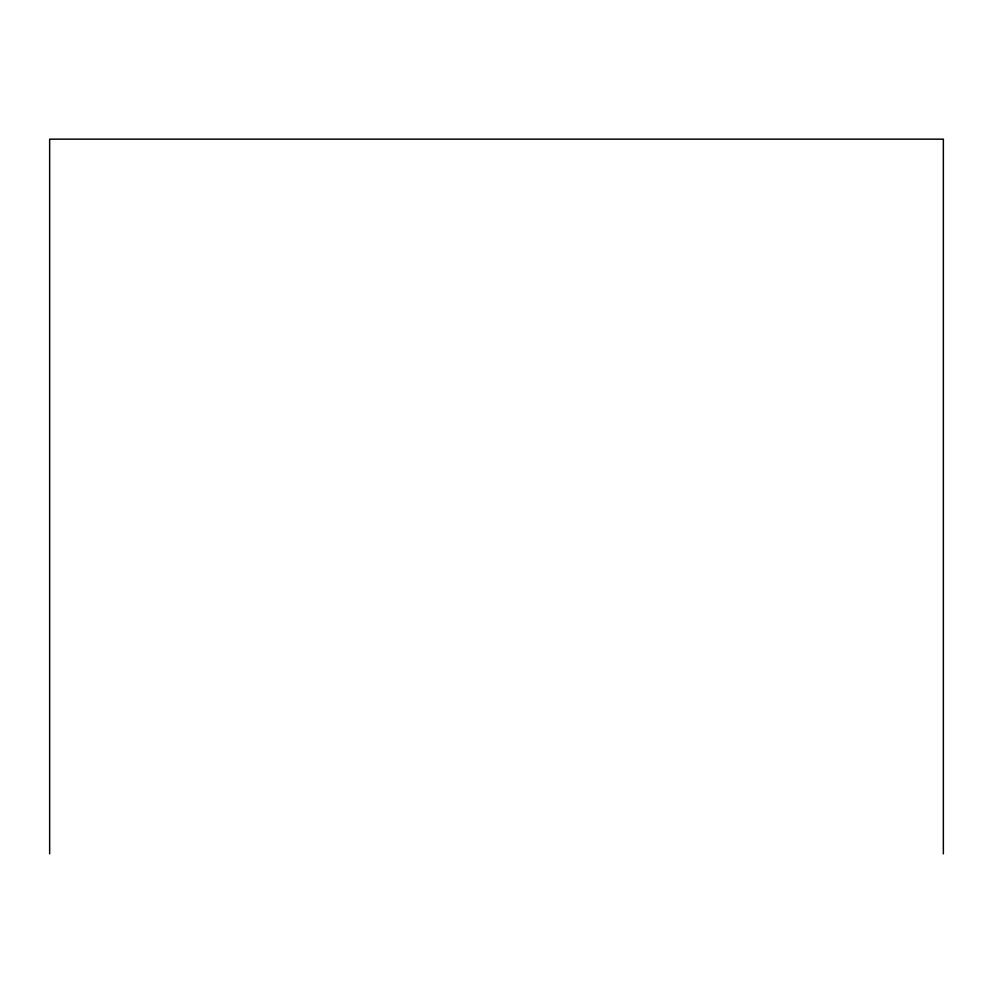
<?xml version="1.0" encoding="UTF-8"?>
<svg xmlns="http://www.w3.org/2000/svg" width="993" height="993" viewBox="0 0 993 993"><rect width="100%" height="100%" fill="white"/><g stroke="black" fill="none" stroke-linecap="round" stroke-linejoin="round"><path stroke-width="1.49" d="M943.35 853.843L943.35 139.157L49.65 139.157L49.65 853.843"/></g></svg>
